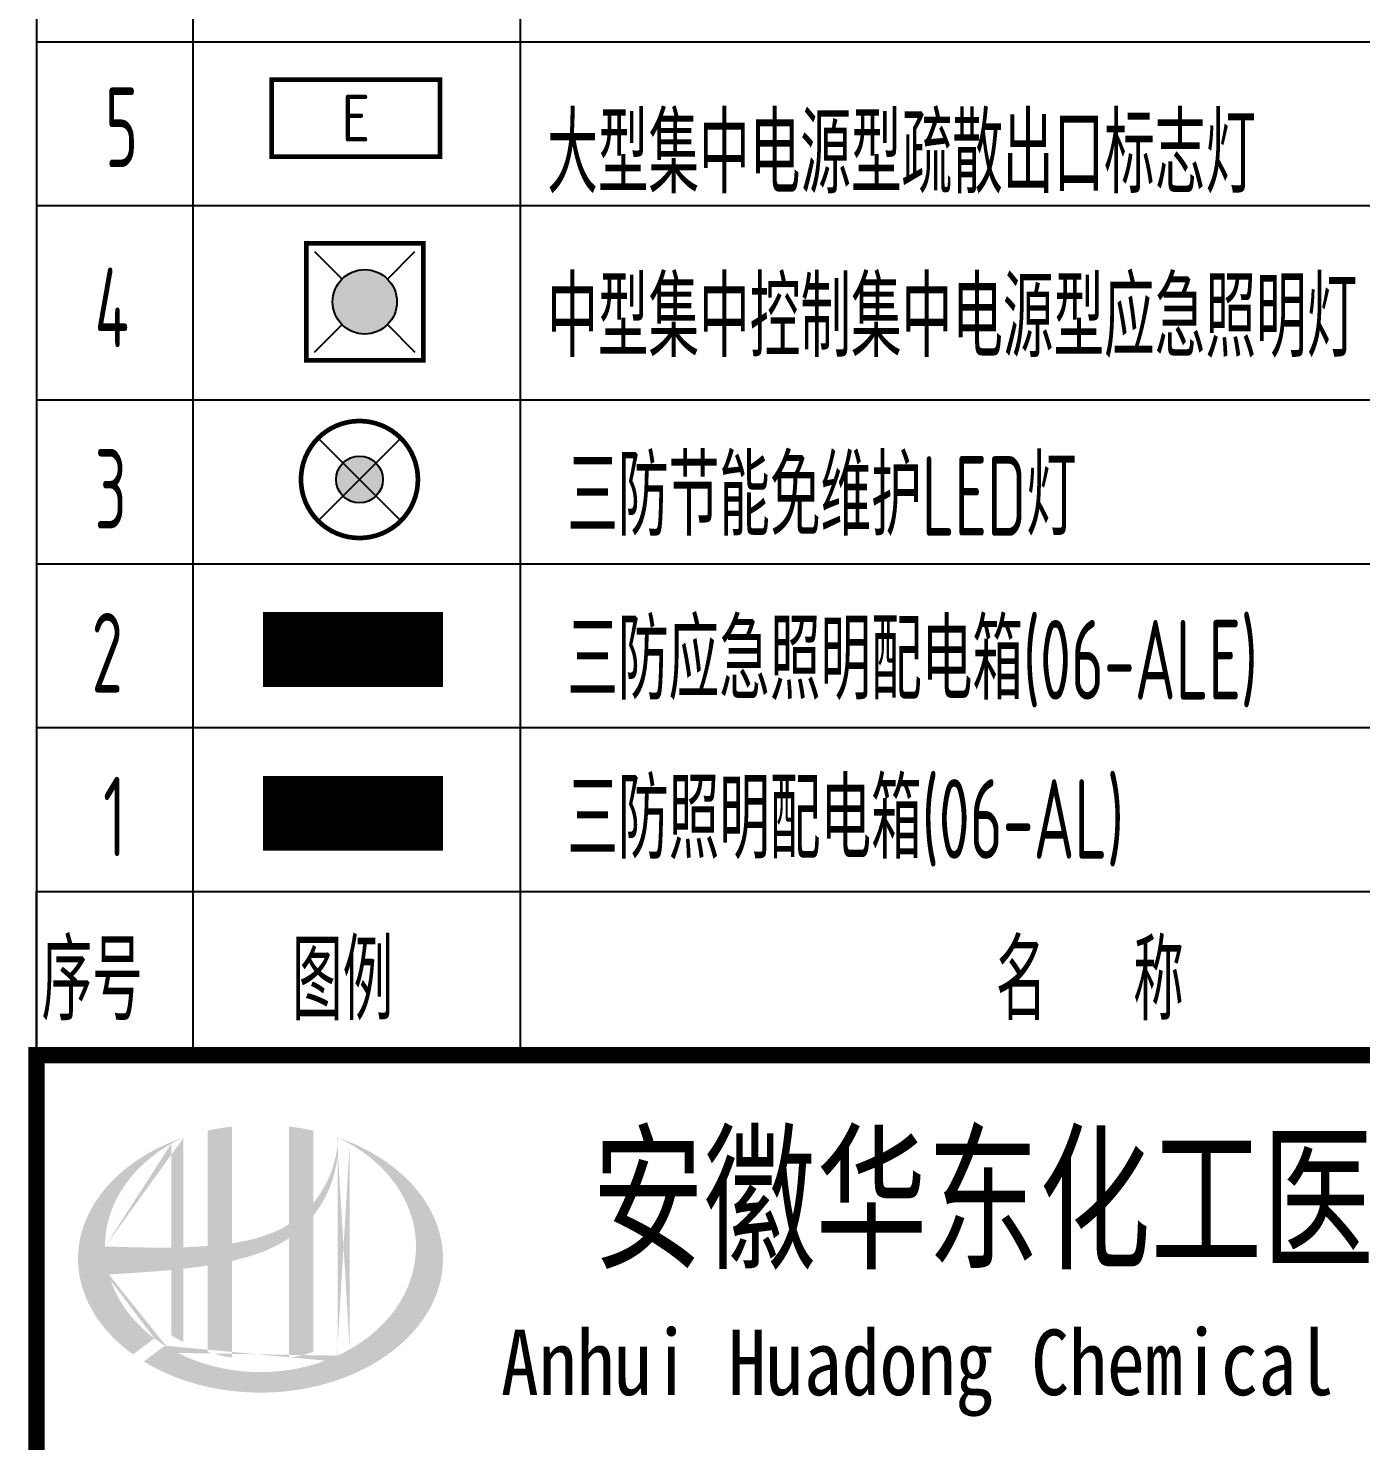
# Model space of a CAD drawing. Extents: x 4981409 to 5298492, y -444687 to -298607.
# Drawn here: x 5070790 to 5076486, y -424701 to -418666 of the extents above; entities that cross this region are included whole.
import ezdxf
from ezdxf.enums import TextEntityAlignment as Align

# ---------------------------------------------------------------- set-up
doc = ezdxf.new("R2010")
doc.units = 0
doc.header["$LTSCALE"] = 1000
doc.header["$MEASUREMENT"] = 0
doc.layers.get('0').update_dxf_attribs({"linetype": 'CONTINUOUS'})
doc.layers.add('TEL_TAB', color=7, linetype='CONTINUOUS')
doc.styles.add('_TEL_ATTDEF', font='GBENOR', dxfattribs={"width": 0.8, "height": 3, "bigfont": 'GBCBIG'})
doc.styles.add('_TEL_DIM', font='sceie.shx', dxfattribs={"width": 0.8, "height": 3.5, "bigfont": 'sceic.shx'})
doc.styles.add('ECEC_TQ_S', font='')
doc.styles.add('sceic', font='sceie.shx', dxfattribs={"width": 0.67, "bigfont": 'sceic.shx'})
doc.styles.get('ECEC_TQ_S').set_extended_font_data('SimSun')

# ---------------------------------------------------------------- blocks, each defined once
blk = doc.blocks.new('$equip$00002534')
for p, q in [((-0.72, 0.66), (-0.72, 0)), ((0.72, 0.66), (-0.72, 0.66)), ((0.72, 0), (0.72, 0.66)), ((-0.72, 0), (0.72, 0))]:
    blk.add_line(p, q)
at = {"const_width": 0.04}
blk.add_lwpolyline([(-0.72, 0.66), (-0.72, 0), (0.72, 0), (0.72, 0.66), (-0.72, 0.66), (-0.72, 0)], dxfattribs=at)
for p in [(0, 0.66), (-0.72, 0.33), (0.72, 0.33), (0, 0)]:
    blk.add_point(p)
at = {"color": 7, "style": '_TEL_DIM'}
blk.add_attdef('$TEXT$', text='', height=0.4, dxfattribs=at).set_placement((0, 0.33), align=Align.MIDDLE_CENTER)
at = {"color": 7, "style": '_TEL_DIM', "flags": 1}
blk.add_attdef('A', text='', height=0.00002, dxfattribs=at).set_placement((0, 0), align=Align.MIDDLE_CENTER)
blk = doc.blocks.new('$equip$00002604')
blk.add_hatch(color=256).paths.add_polyline_path([(0.275, 0.5, 1), (-0.274, 0.5, 1)])
for p, q in [((-0.429, 0.929), (-0.194, 0.694)), ((0.194, 0.694), (0.429, 0.929)), ((-0.429, 0.071), (-0.194, 0.306)), ((0.194, 0.306), (0.429, 0.071))]:
    blk.add_line(p, q)
at = {"const_width": 0.04}
blk.add_lwpolyline([(-0.5, 1), (-0.5, 0), (0.5, 0), (0.5, 1), (-0.5, 1), (-0.5, 0)], dxfattribs=at)
blk.add_lwpolyline([(-0.5, 1), (-0.5, 0), (0.5, 0), (0.5, 1)], close=True)
blk.add_circle((0, 0.5), 0.275)
for p in [(0, 1), (-0.5, 0.5), (0.5, 0.5), (0, 0)]:
    blk.add_point(p)
at = {"color": 7, "style": '_TEL_DIM', "flags": 1}
blk.add_attdef('A', text='', height=0.000025, dxfattribs=at).set_placement((0, 0), align=Align.MIDDLE_CENTER)
blk = doc.blocks.new('*X17')
at = {"color": 0}
for p, q in [((-250, 32.8), (-82.8, 200)), ((-250, 68.2), (-118.2, 200)), ((-250, 103.6), (-153.6, 200)), ((-250, 138.9), (-188.9, 200)), ((-250, 174.3), (-224.3, 200)), ((-247.5, 0), (-47.5, 200)), ((-212.1, 0), (-12.1, 200)), ((-176.8, 0), (23.2, 200)), ((-141.4, 0), (58.6, 200)), ((-106.1, 0), (93.9, 200)), ((-70.7, 0), (129.3, 200)), ((-35.4, 0), (164.6, 200)), ((0, 0), (200, 200)), ((35.4, 0), (235.4, 200)), ((70.7, 0), (250, 179.3)), ((106.1, 0), (250, 143.9)), ((141.4, 0), (250, 108.6)), ((176.8, 0), (250, 73.2)), ((212.1, 0), (250, 37.9)), ((247.5, 0), (250, 2.5))]:
    blk.add_line(p, q, dxfattribs=at)
blk = doc.blocks.new('$equip$00002943')
for p, q in [((-0.75, 0.6), (-0.75, 0)), ((0.75, 0.6), (-0.75, 0.6)), ((0.75, 0), (0.75, 0.6)), ((-0.75, 0), (0.75, 0))]:
    blk.add_line(p, q)
for points, const_width in [([(-0.75, 0.6), (-0.75, 0), (0.75, 0), (0.75, 0.6), (-0.75, 0.6), (-0.75, 0)], 0.04), ([(-0.75, 0.3), (0.75, 0.3)], 0.6)]:
    blk.add_lwpolyline(points, dxfattribs=dict(const_width=const_width))
for p in [(0, 0.6), (-0.75, 0.3), (0.75, 0.3), (0, 0)]:
    blk.add_point(p)
at = {"xscale": 0.00300000000061118, "yscale": 0.00300000000061118, "zscale": 0.00300000000061118}
blk.add_blockref('*X17', (0, 0), dxfattribs=at)
at = {"color": 7, "style": '_TEL_DIM', "flags": 1}
for tag in ['A', 'REMARK']:
    blk.add_attdef(tag, text='', height=0.00002, dxfattribs=at).set_placement((0, 0), align=Align.MIDDLE_CENTER)
blk = doc.blocks.new('$equip$00002828')
for p, q in [((0.354, 0.354), (-0.354, -0.354)), ((-0.354, 0.354), (0.354, -0.354))]:
    blk.add_line(p, q)
at = {"const_width": 0.04}
blk.add_lwpolyline([(0.5, 0, -1), (-0.5, 0, -1), (0.5, 0, 1)], format="xyb", dxfattribs=at)
for radius in [0.5, 0.2]:
    blk.add_circle((0, 0), radius)
for p in [(0, 0.5), (-0.5, 0), (0.5, 0), (0, -0.5)]:
    blk.add_point(p)
for points in [[(-0.1, 0.173), (0.1, 0.173), (-0.173, 0.1), (0.173, 0.1)], [(0, 0.2), (0, 0.2), (-0.1, 0.173), (0.1, 0.173)], [(-0.173, 0.1), (0.173, 0.1), (-0.2, 0), (0.2, 0)], [(-0.173, -0.1), (0.173, -0.1), (-0.2, 0), (0.2, 0)], [(-0.1, -0.173), (0.1, -0.173), (-0.173, -0.1), (0.173, -0.1)], [(0, -0.2), (0, -0.2), (-0.1, -0.173), (0.1, -0.173)]]:
    blk.add_solid(points)
at = {"color": 7, "style": '_TEL_DIM', "flags": 1}
for tag in ['A', 'REMARK']:
    blk.add_attdef(tag, text='', height=0.00002, dxfattribs=at).set_placement((0, 0), align=Align.MIDDLE_CENTER)

msp = doc.modelspace()

# ---------------------------------------------------------------- hatches: boundary and pattern name
h = msp.add_hatch(color=256)
edge = h.paths.add_edge_path()
edge.add_spline(control_points=[(5071661.8, -423932.3), (5071667.9, -423931), (5071674, -423929.5), (5071723.1, -423917.6), (5071765.7, -423904.7), (5071840.7, -423873.5), (5071873.6, -423856.6), (5071904.5, -423836)], knot_values=[61.629012, 61.629012, 61.629012, 61.629012, 63.330431, 63.330431, 75.353634, 75.353634, 85.398649, 85.398649, 85.398649, 85.398649], degree=3, periodic=0)
edge.add_line((5071904.5, -423836), (5071904.5, -424346.2))
edge.add_spline(control_points=[(5071904.5, -424346.2), (5071921.6, -424343.5), (5071938.7, -424340.1), (5071973.4, -424332.1), (5071991.1, -424327.2), (5072008.5, -424321.8)], knot_values=[4.908456, 4.908456, 4.908456, 4.908456, 4.992821, 4.992821, 5.083034, 5.083034, 5.083034, 5.083034], degree=3, periodic=0)
edge.add_line((5072008.5, -424321.8), (5072008.5, -423740.4))
edge.add_spline(control_points=[(5072008.5, -423740.4), (5072017.1, -423729.4), (5072025.3, -423718.1), (5072051.4, -423678.4), (5072067.1, -423648.4), (5072096.3, -423575.7), (5072107.5, -423531.9), (5072112.2, -423486.6), (5072112.4, -423485.3), (5072112.5, -423484)], knot_values=[97.991744, 97.991744, 97.991744, 97.991744, 101.64219, 101.64219, 110.337975, 110.337975, 121.934322, 121.934322, 122.270691, 122.270691, 122.270691, 122.270691], degree=3, periodic=0)
edge.add_line((5072112.5, -423484), (5072112.5, -423413.6))
edge.add_spline(control_points=[(5072112.5, -423413.6), (5072112.4, -423421.2), (5072112.1, -423428.9), (5072111.5, -423436.6)], knot_values=[126.194075, 126.194075, 126.194075, 126.194075, 128.396762, 128.396762, 128.396762, 128.396762], degree=3, periodic=0)
edge.add_spline(control_points=[(5072111.5, -423436.6), (5072111, -423442.8), (5072110.4, -423449), (5072109.6, -423455.2)], knot_values=[124.417049, 124.417049, 124.417049, 124.417049, 126.194075, 126.194075, 126.194075, 126.194075], degree=3, periodic=0)
edge.add_spline(control_points=[(5072109.6, -423455.2), (5072108.5, -423464.3), (5072107, -423473.5), (5072105.2, -423482.6)], knot_values=[121.80529, 121.80529, 121.80529, 121.80529, 124.417049, 124.417049, 124.417049, 124.417049], degree=3, periodic=0)
edge.add_spline(control_points=[(5072105.2, -423482.6), (5072102.8, -423494.7), (5072099.9, -423506.8), (5072096.4, -423518.9)], knot_values=[118.31574, 118.31574, 118.31574, 118.31574, 121.80529, 121.80529, 121.80529, 121.80529], degree=3, periodic=0)
edge.add_spline(control_points=[(5072096.4, -423518.9), (5072092.9, -423531), (5072088.8, -423543), (5072084.3, -423554.9)], knot_values=[114.795988, 114.795988, 114.795988, 114.795988, 118.31574, 118.31574, 118.31574, 118.31574], degree=3, periodic=0)
edge.add_spline(control_points=[(5072084.3, -423554.9), (5072079.8, -423566.6), (5072074.8, -423578.1), (5072069.4, -423589.4)], knot_values=[111.329641, 111.329641, 111.329641, 111.329641, 114.795988, 114.795988, 114.795988, 114.795988], degree=3, periodic=0)
edge.add_spline(control_points=[(5072069.4, -423589.4), (5072063.9, -423601), (5072057.9, -423612.3), (5072051.4, -423623.4)], knot_values=[107.79529, 107.79529, 107.79529, 107.79529, 111.329641, 111.329641, 111.329641, 111.329641], degree=3, periodic=0)
edge.add_spline(control_points=[(5072051.4, -423623.4), (5072045.1, -423634.2), (5072038.4, -423644.8), (5072031.3, -423655)], knot_values=[104.343579, 104.343579, 104.343579, 104.343579, 107.79529, 107.79529, 107.79529, 107.79529], degree=3, periodic=0)
edge.add_spline(control_points=[(5072031.3, -423655), (5072024.1, -423665.4), (5072016.5, -423675.5), (5072008.5, -423685.2)], knot_values=[100.8507, 100.8507, 100.8507, 100.8507, 104.343579, 104.343579, 104.343579, 104.343579], degree=3, periodic=0)
edge.add_line((5072008.5, -423685.2), (5072008.5, -423375.9))
edge.add_spline(control_points=[(5072008.5, -423375.9), (5071974.4, -423368.3), (5071939.7, -423362.5), (5071904.5, -423358.4)], knot_values=[4.423999, 4.423999, 4.423999, 4.423999, 4.558741, 4.558741, 4.558741, 4.558741], degree=3, periodic=0)
edge.add_line((5071904.5, -423358.4), (5071904.5, -423776.5))
edge.add_spline(control_points=[(5071904.5, -423776.5), (5071832.5, -423821.1), (5071748.3, -423844.3), (5071661.8, -423857.3)], knot_values=[63.246215, 63.246215, 63.246215, 63.246215, 87.689124, 87.689124, 87.689124, 87.689124], degree=3, periodic=0)
edge.add_line((5071661.8, -423857.3), (5071661.8, -423358.4))
edge.add_spline(control_points=[(5071661.8, -423358.4), (5071626.6, -423362.5), (5071591.9, -423368.3), (5071557.8, -423375.9)], knot_values=[4.866038, 4.866038, 4.866038, 4.866038, 5.000777, 5.000777, 5.000777, 5.000777], degree=3, periodic=0)
edge.add_line((5071557.8, -423375.9), (5071557.8, -423868.7))
edge.add_spline(control_points=[(5071557.8, -423868.7), (5071556.1, -423868.9), (5071521.2, -423871.5), (5071486.6, -423873.2), (5071453.8, -423874.3)], knot_values=[43.657356, 43.657356, 43.657356, 43.657356, 44.134253, 53.497092, 53.497092, 53.497092, 53.497092], degree=3, periodic=0)
edge.add_line((5071453.8, -423874.3), (5071453.8, -423405.2))
edge.add_spline(control_points=[(5071453.8, -423405.2), (5071436.8, -423411), (5071420, -423417.3), (5071403.6, -423424)], knot_values=[5.14157, 5.14157, 5.14157, 5.14157, 5.212921, 5.212921, 5.212921, 5.212921], degree=3, periodic=0)
edge.add_spline(control_points=[(5071403.6, -423424), (5071396.7, -423426.9), (5071389.9, -423429.8), (5071357.6, -423444), (5071333.1, -423456.2), (5071309.6, -423469.4)], knot_values=[5.212921, 5.212921, 5.212921, 5.212921, 5.24296, 5.24296, 5.355623, 5.355623, 5.355623, 5.355623], degree=3, periodic=0)
edge.add_spline(control_points=[(5071309.6, -423469.4), (5071294.7, -423477.8), (5071280.3, -423486.5), (5071266.3, -423495.6)], knot_values=[5.355623, 5.355623, 5.355623, 5.355623, 5.426974, 5.426974, 5.426974, 5.426974], degree=3, periodic=0)
edge.add_spline(control_points=[(5071266.3, -423495.6), (5071258.9, -423500.4), (5071251.6, -423505.4), (5071238.1, -423514.8), (5071231.9, -423519.4), (5071225.7, -423524)], knot_values=[5.426974, 5.426974, 5.426974, 5.426974, 5.464765, 5.464765, 5.498325, 5.498325, 5.498325, 5.498325], degree=3, periodic=0)
edge.add_spline(control_points=[(5071225.7, -423524), (5071199.7, -423543.5), (5071175.6, -423564.4), (5071153.7, -423586.4)], knot_values=[5.498325, 5.498325, 5.498325, 5.498325, 5.641027, 5.641027, 5.641027, 5.641027], degree=3, periodic=0)
edge.add_spline(control_points=[(5071153.7, -423586.4), (5071146.7, -423593.4), (5071140, -423600.5), (5071119.5, -423623.1), (5071106.6, -423638.9), (5071094.8, -423655.1)], knot_values=[5.641027, 5.641027, 5.641027, 5.641027, 5.686569, 5.686569, 5.783729, 5.783729, 5.783729, 5.783729], degree=3, periodic=0)
edge.add_spline(control_points=[(5071094.8, -423655.1), (5071079.7, -423675.9), (5071066.4, -423697.3), (5071053.3, -423722.2), (5071051.7, -423725.4), (5071050.1, -423728.6)], knot_values=[5.783729, 5.783729, 5.783729, 5.783729, 5.908374, 5.908374, 5.92643, 5.92643, 5.92643, 5.92643], degree=3, periodic=0)
edge.add_spline(control_points=[(5071050.1, -423728.6), (5071037.6, -423753.7), (5071027.6, -423779.3), (5071020.1, -423805.3)], knot_values=[5.92643, 5.92643, 5.92643, 5.92643, 6.069132, 6.069132, 6.069132, 6.069132], degree=3, periodic=0)
edge.add_spline(control_points=[(5071020.1, -423805.3), (5071016.9, -423816.4), (5071014.1, -423827.5), (5071008.7, -423853.7), (5071006.5, -423868.7), (5071005, -423883.8)], knot_values=[6.069132, 6.069132, 6.069132, 6.069132, 6.130179, 6.130179, 6.211834, 6.211834, 6.211834, 6.211834], degree=3, periodic=0)
edge.add_spline(control_points=[(5071005, -423883.8), (5071003.8, -423897), (5071003.1, -423910.2), (5071003.1, -423923.4)], knot_values=[6.211834, 6.211834, 6.211834, 6.211834, 6.283185, 6.283185, 6.283185, 6.283185], degree=3, periodic=0)
edge.add_spline(control_points=[(5071003.1, -423923.4), (5071003.1, -423932.7), (5071003.5, -423942), (5071004.1, -423951.4)], knot_values=[6.283185, 6.283185, 6.283185, 6.283185, 6.333655, 6.333655, 6.333655, 6.333655], degree=3, periodic=0)
edge.add_spline(control_points=[(5071004.1, -423951.4), (5071005.3, -423970), (5071007.9, -423988.6), (5071011.6, -424007.1)], knot_values=[6.333655, 6.333655, 6.333655, 6.333655, 6.434594, 6.434594, 6.434594, 6.434594], degree=3, periodic=0)
edge.add_spline(control_points=[(5071011.6, -424007.1), (5071011.9, -424008.3), (5071012.1, -424009.6), (5071016.1, -424028.1), (5071020.8, -424045.2), (5071026.7, -424062.3)], knot_values=[6.434594, 6.434594, 6.434594, 6.434594, 6.441278, 6.441278, 6.535532, 6.535532, 6.535532, 6.535532], degree=3, periodic=0)
edge.add_spline(control_points=[(5071026.7, -424062.3), (5071032.9, -424080.5), (5071040.5, -424098.5), (5071049.2, -424116.3)], knot_values=[6.535532, 6.535532, 6.535532, 6.535532, 6.636471, 6.636471, 6.636471, 6.636471], degree=3, periodic=0)
edge.add_spline(control_points=[(5071049.2, -424116.3), (5071051.4, -424120.8), (5071053.7, -424125.3), (5071063, -424142.9), (5071070.7, -424155.9), (5071079.1, -424168.8)], knot_values=[6.636471, 6.636471, 6.636471, 6.636471, 6.661894, 6.661894, 6.73741, 6.73741, 6.73741, 6.73741], degree=3, periodic=0)
edge.add_spline(control_points=[(5071079.1, -424168.8), (5071090.3, -424186), (5071102.6, -424202.8), (5071116.2, -424219.1)], knot_values=[6.73741, 6.73741, 6.73741, 6.73741, 6.838349, 6.838349, 6.838349, 6.838349], degree=3, periodic=0)
edge.add_spline(control_points=[(5071116.2, -424219.1), (5071122.1, -424226.3), (5071128.2, -424233.4), (5071142.8, -424249.3), (5071151.3, -424258.1), (5071160.2, -424266.8)], knot_values=[6.838349, 6.838349, 6.838349, 6.838349, 6.88251, 6.88251, 6.939288, 6.939288, 6.939288, 6.939288], degree=3, periodic=0)
edge.add_spline(control_points=[(5071160.2, -424266.8), (5071176, -424282.2), (5071192.8, -424297), (5071210.7, -424311.2)], knot_values=[6.939288, 6.939288, 6.939288, 6.939288, 7.040227, 7.040227, 7.040227, 7.040227], degree=3, periodic=0)
edge.add_spline(control_points=[(5071210.7, -424311.2), (5071219.7, -424318.3), (5071228.9, -424325.2), (5071238.3, -424332)], knot_values=[7.040227, 7.040227, 7.040227, 7.040227, 7.090696, 7.090696, 7.090696, 7.090696], degree=3, periodic=0)
edge.add_line((5071238.3, -424332), (5071329.5, -424263.6))
edge.add_ellipse((5071783.1, -423871.4), major_axis=(665, 0), ratio=0.806676, start_angle=192.81901, end_angle=226.98533, ccw=False)
edge.add_spline(control_points=[(5071134.7, -423990.4), (5071158.7, -423988.9), (5071182.8, -423987.5), (5071271.5, -423981.9), (5071336.3, -423977.6), (5071401.8, -423971.3)], knot_values=[11.398263, 11.398263, 11.398263, 11.398263, 18.40729, 18.40729, 37.18094, 37.18094, 37.18094, 37.18094], degree=3, periodic=0)
edge.add_line((5071401.8, -423971.3), (5071401.8, -424250.4))
edge.add_spline(control_points=[(5071401.8, -424250.4), (5071405.4, -424252.6), (5071409, -424254.8), (5071425.9, -424265), (5071439.7, -424272.6), (5071453.8, -424279.7)], knot_values=[4.049945, 4.049945, 4.049945, 4.049945, 4.072021, 4.072021, 4.153257, 4.153257, 4.153257, 4.153257], degree=3, periodic=0)
edge.add_line((5071453.8, -424279.7), (5071453.8, -423965.8))
edge.add_spline(control_points=[(5071453.8, -423965.8), (5071486, -423962.2), (5071518.4, -423957.9), (5071553.3, -423952.6), (5071555.5, -423952.2), (5071557.8, -423951.9)], knot_values=[42.135009, 42.135009, 42.135009, 42.135009, 51.307228, 51.307228, 51.948574, 51.948574, 51.948574, 51.948574], degree=3, periodic=0)
edge.add_line((5071557.8, -423951.9), (5071557.8, -424321.8))
edge.add_spline(control_points=[(5071557.8, -424321.8), (5071591.4, -424332.3), (5071626.3, -424340.5), (5071661.8, -424346.2)], knot_values=[4.34174, 4.34174, 4.34174, 4.34174, 4.516316, 4.516316, 4.516316, 4.516316], degree=3, periodic=0)
edge.add_line((5071661.8, -424346.2), (5071661.8, -423932.3))
edge = h.paths.add_edge_path(flags=16)
edge.add_ellipse((5071783.1, -423871.4), major_axis=(665, 0), ratio=0.806676, start_angle=124.98746, end_angle=179.99898, ccw=False)
edge.add_line((5071401.8, -423431.9), (5071401.8, -423875.5))
edge.add_spline(control_points=[(5071401.8, -423875.5), (5071306.5, -423876.8), (5071212.5, -423873.7), (5071118.1, -423871.4)], knot_values=[11.27373, 11.27373, 11.27373, 11.27373, 38.687513, 38.687513, 38.687513, 38.687513], degree=3, periodic=0)
edge = h.paths.add_edge_path()
edge.add_spline(control_points=[(5071284.3, -424362.5), (5071315.4, -424381.5), (5071348.5, -424398.8), (5071433.1, -424436), (5071486.4, -424453.9), (5071597.1, -424480.4), (5071654.6, -424489.1), (5071770.7, -424496.9), (5071829.4, -424496), (5071945, -424484.5), (5072001.8, -424474), (5072110.9, -424443.9), (5072163, -424424.4), (5072259.9, -424377.5), (5072304.7, -424350.2), (5072384.6, -424289.2), (5072419.8, -424255.6), (5072479.1, -424184.2), (5072503.3, -424146.3), (5072539.7, -424068.2), (5072551.9, -424027.9), (5072564.5, -423946.7), (5072564.8, -423905.8), (5072553.3, -423824.3), (5072541.5, -423783.8), (5072505.9, -423705), (5072482.1, -423666.8), (5072423.3, -423594.7), (5072388.2, -423560.7), (5072308.4, -423499.1), (5072263.7, -423471.4), (5072182.5, -423431.6), (5072148.1, -423417.4), (5072112.5, -423405.2)], knot_values=[0.886421, 0.886421, 0.886421, 0.886421, 1.040557, 1.040557, 1.261172, 1.261172, 1.481788, 1.481788, 1.702404, 1.702404, 1.92302, 1.92302, 2.143636, 2.143636, 2.364252, 2.364252, 2.584868, 2.584868, 2.805484, 2.805484, 3.026099, 3.026099, 3.246715, 3.246715, 3.46852, 3.46852, 3.690325, 3.690325, 3.91213, 3.91213, 4.133935, 4.133935, 4.283209, 4.283209, 4.283209, 4.283209], degree=3, periodic=0)
edge.add_line((5072112.5, -423405.2), (5072112.5, -423405.2))
edge.add_spline(control_points=[(5072112.5, -423405.3), (5072112.5, -423408.1), (5072112.5, -423410.8), (5072112.5, -423413.6)], knot_values=[128.396762, 128.396762, 128.396762, 128.396762, 129.192193, 129.192193, 129.192193, 129.192193], degree=3, periodic=0)
edge.add_line((5072112.5, -423413.6), (5072112.5, -424337.4))
edge.add_ellipse((5071783.1, -423871.4), major_axis=(665, 0), ratio=0.806676, start_angle=232.10542, end_angle=299.68334, ccw=False)
edge.add_line((5071374.7, -424294.7), (5071284.3, -424362.5))
edge = h.paths.add_edge_path(flags=16)
edge.add_ellipse((5071783.1, -423871.4), major_axis=(665, 0), ratio=0.806676, start_angle=304.98746, end_angle=415.01211, ccw=False)
edge.add_line((5072164.5, -424310.9), (5072164.5, -423431.9))
h = msp.add_hatch(color=256)
edge = h.paths.add_edge_path()
edge.add_spline(control_points=[(5071661.8, -423932.3), (5071667.9, -423931), (5071674, -423929.5), (5071723.1, -423917.6), (5071765.7, -423904.7), (5071840.7, -423873.5), (5071873.6, -423856.6), (5071904.5, -423836)], knot_values=[61.629012, 61.629012, 61.629012, 61.629012, 63.330431, 63.330431, 75.353634, 75.353634, 85.398649, 85.398649, 85.398649, 85.398649], degree=3, periodic=0)
edge.add_line((5071904.5, -423836), (5071904.5, -424346.2))
edge.add_spline(control_points=[(5071904.5, -424346.2), (5071921.6, -424343.5), (5071938.7, -424340.1), (5071973.4, -424332.1), (5071991.1, -424327.2), (5072008.5, -424321.8)], knot_values=[4.908456, 4.908456, 4.908456, 4.908456, 4.992821, 4.992821, 5.083034, 5.083034, 5.083034, 5.083034], degree=3, periodic=0)
edge.add_line((5072008.5, -424321.8), (5072008.5, -423740.4))
edge.add_spline(control_points=[(5072008.5, -423740.4), (5072017.1, -423729.4), (5072025.3, -423718.1), (5072051.4, -423678.4), (5072067.1, -423648.4), (5072096.3, -423575.7), (5072107.5, -423531.9), (5072112.2, -423486.6), (5072112.4, -423485.3), (5072112.5, -423484)], knot_values=[97.991744, 97.991744, 97.991744, 97.991744, 101.64219, 101.64219, 110.337975, 110.337975, 121.934322, 121.934322, 122.270691, 122.270691, 122.270691, 122.270691], degree=3, periodic=0)
edge.add_line((5072112.5, -423484), (5072112.5, -423413.6))
edge.add_spline(control_points=[(5072112.5, -423413.6), (5072112.4, -423421.2), (5072112.1, -423428.9), (5072111.5, -423436.6)], knot_values=[126.194075, 126.194075, 126.194075, 126.194075, 128.396762, 128.396762, 128.396762, 128.396762], degree=3, periodic=0)
edge.add_spline(control_points=[(5072111.5, -423436.6), (5072111, -423442.8), (5072110.4, -423449), (5072109.6, -423455.2)], knot_values=[124.417049, 124.417049, 124.417049, 124.417049, 126.194075, 126.194075, 126.194075, 126.194075], degree=3, periodic=0)
edge.add_spline(control_points=[(5072109.6, -423455.2), (5072108.5, -423464.3), (5072107, -423473.5), (5072105.2, -423482.6)], knot_values=[121.80529, 121.80529, 121.80529, 121.80529, 124.417049, 124.417049, 124.417049, 124.417049], degree=3, periodic=0)
edge.add_spline(control_points=[(5072105.2, -423482.6), (5072102.8, -423494.7), (5072099.9, -423506.8), (5072096.4, -423518.9)], knot_values=[118.31574, 118.31574, 118.31574, 118.31574, 121.80529, 121.80529, 121.80529, 121.80529], degree=3, periodic=0)
edge.add_spline(control_points=[(5072096.4, -423518.9), (5072092.9, -423531), (5072088.8, -423543), (5072084.3, -423554.9)], knot_values=[114.795988, 114.795988, 114.795988, 114.795988, 118.31574, 118.31574, 118.31574, 118.31574], degree=3, periodic=0)
edge.add_spline(control_points=[(5072084.3, -423554.9), (5072079.8, -423566.6), (5072074.8, -423578.1), (5072069.4, -423589.4)], knot_values=[111.329641, 111.329641, 111.329641, 111.329641, 114.795988, 114.795988, 114.795988, 114.795988], degree=3, periodic=0)
edge.add_spline(control_points=[(5072069.4, -423589.4), (5072063.9, -423601), (5072057.9, -423612.3), (5072051.4, -423623.4)], knot_values=[107.79529, 107.79529, 107.79529, 107.79529, 111.329641, 111.329641, 111.329641, 111.329641], degree=3, periodic=0)
edge.add_spline(control_points=[(5072051.4, -423623.4), (5072045.1, -423634.2), (5072038.4, -423644.8), (5072031.3, -423655)], knot_values=[104.343579, 104.343579, 104.343579, 104.343579, 107.79529, 107.79529, 107.79529, 107.79529], degree=3, periodic=0)
edge.add_spline(control_points=[(5072031.3, -423655), (5072024.1, -423665.4), (5072016.5, -423675.5), (5072008.5, -423685.2)], knot_values=[100.8507, 100.8507, 100.8507, 100.8507, 104.343579, 104.343579, 104.343579, 104.343579], degree=3, periodic=0)
edge.add_line((5072008.5, -423685.2), (5072008.5, -423375.9))
edge.add_spline(control_points=[(5072008.5, -423375.9), (5071974.4, -423368.3), (5071939.7, -423362.5), (5071904.5, -423358.4)], knot_values=[4.423999, 4.423999, 4.423999, 4.423999, 4.558741, 4.558741, 4.558741, 4.558741], degree=3, periodic=0)
edge.add_line((5071904.5, -423358.4), (5071904.5, -423776.5))
edge.add_spline(control_points=[(5071904.5, -423776.5), (5071832.5, -423821.1), (5071748.3, -423844.3), (5071661.8, -423857.3)], knot_values=[63.246215, 63.246215, 63.246215, 63.246215, 87.689124, 87.689124, 87.689124, 87.689124], degree=3, periodic=0)
edge.add_line((5071661.8, -423857.3), (5071661.8, -423358.4))
edge.add_spline(control_points=[(5071661.8, -423358.4), (5071626.6, -423362.5), (5071591.9, -423368.3), (5071557.8, -423375.9)], knot_values=[4.866038, 4.866038, 4.866038, 4.866038, 5.000777, 5.000777, 5.000777, 5.000777], degree=3, periodic=0)
edge.add_line((5071557.8, -423375.9), (5071557.8, -423868.7))
edge.add_spline(control_points=[(5071557.8, -423868.7), (5071556.1, -423868.9), (5071521.2, -423871.5), (5071486.6, -423873.2), (5071453.8, -423874.3)], knot_values=[43.657356, 43.657356, 43.657356, 43.657356, 44.134253, 53.497092, 53.497092, 53.497092, 53.497092], degree=3, periodic=0)
edge.add_line((5071453.8, -423874.3), (5071453.8, -423405.2))
edge.add_spline(control_points=[(5071453.8, -423405.2), (5071436.8, -423411), (5071420, -423417.3), (5071403.6, -423424)], knot_values=[5.14157, 5.14157, 5.14157, 5.14157, 5.212921, 5.212921, 5.212921, 5.212921], degree=3, periodic=0)
edge.add_spline(control_points=[(5071403.6, -423424), (5071396.7, -423426.9), (5071389.9, -423429.8), (5071357.6, -423444), (5071333.1, -423456.2), (5071309.6, -423469.4)], knot_values=[5.212921, 5.212921, 5.212921, 5.212921, 5.24296, 5.24296, 5.355623, 5.355623, 5.355623, 5.355623], degree=3, periodic=0)
edge.add_spline(control_points=[(5071309.6, -423469.4), (5071294.7, -423477.8), (5071280.3, -423486.5), (5071266.3, -423495.6)], knot_values=[5.355623, 5.355623, 5.355623, 5.355623, 5.426974, 5.426974, 5.426974, 5.426974], degree=3, periodic=0)
edge.add_spline(control_points=[(5071266.3, -423495.6), (5071258.9, -423500.4), (5071251.6, -423505.4), (5071238.1, -423514.8), (5071231.9, -423519.4), (5071225.7, -423524)], knot_values=[5.426974, 5.426974, 5.426974, 5.426974, 5.464765, 5.464765, 5.498325, 5.498325, 5.498325, 5.498325], degree=3, periodic=0)
edge.add_spline(control_points=[(5071225.7, -423524), (5071199.7, -423543.5), (5071175.6, -423564.4), (5071153.7, -423586.4)], knot_values=[5.498325, 5.498325, 5.498325, 5.498325, 5.641027, 5.641027, 5.641027, 5.641027], degree=3, periodic=0)
edge.add_spline(control_points=[(5071153.7, -423586.4), (5071146.7, -423593.4), (5071140, -423600.5), (5071119.5, -423623.1), (5071106.6, -423638.9), (5071094.8, -423655.1)], knot_values=[5.641027, 5.641027, 5.641027, 5.641027, 5.686569, 5.686569, 5.783729, 5.783729, 5.783729, 5.783729], degree=3, periodic=0)
edge.add_spline(control_points=[(5071094.8, -423655.1), (5071079.7, -423675.9), (5071066.4, -423697.3), (5071053.3, -423722.2), (5071051.7, -423725.4), (5071050.1, -423728.6)], knot_values=[5.783729, 5.783729, 5.783729, 5.783729, 5.908374, 5.908374, 5.92643, 5.92643, 5.92643, 5.92643], degree=3, periodic=0)
edge.add_spline(control_points=[(5071050.1, -423728.6), (5071037.6, -423753.7), (5071027.6, -423779.3), (5071020.1, -423805.3)], knot_values=[5.92643, 5.92643, 5.92643, 5.92643, 6.069132, 6.069132, 6.069132, 6.069132], degree=3, periodic=0)
edge.add_spline(control_points=[(5071020.1, -423805.3), (5071016.9, -423816.4), (5071014.1, -423827.5), (5071008.7, -423853.7), (5071006.5, -423868.7), (5071005, -423883.8)], knot_values=[6.069132, 6.069132, 6.069132, 6.069132, 6.130179, 6.130179, 6.211834, 6.211834, 6.211834, 6.211834], degree=3, periodic=0)
edge.add_spline(control_points=[(5071005, -423883.8), (5071003.8, -423897), (5071003.1, -423910.2), (5071003.1, -423923.4)], knot_values=[6.211834, 6.211834, 6.211834, 6.211834, 6.283185, 6.283185, 6.283185, 6.283185], degree=3, periodic=0)
edge.add_spline(control_points=[(5071003.1, -423923.4), (5071003.1, -423932.7), (5071003.5, -423942), (5071004.1, -423951.4)], knot_values=[6.283185, 6.283185, 6.283185, 6.283185, 6.333655, 6.333655, 6.333655, 6.333655], degree=3, periodic=0)
edge.add_spline(control_points=[(5071004.1, -423951.4), (5071005.3, -423970), (5071007.9, -423988.6), (5071011.6, -424007.1)], knot_values=[6.333655, 6.333655, 6.333655, 6.333655, 6.434594, 6.434594, 6.434594, 6.434594], degree=3, periodic=0)
edge.add_spline(control_points=[(5071011.6, -424007.1), (5071011.9, -424008.3), (5071012.1, -424009.6), (5071016.1, -424028.1), (5071020.8, -424045.2), (5071026.7, -424062.3)], knot_values=[6.434594, 6.434594, 6.434594, 6.434594, 6.441278, 6.441278, 6.535532, 6.535532, 6.535532, 6.535532], degree=3, periodic=0)
edge.add_spline(control_points=[(5071026.7, -424062.3), (5071032.9, -424080.5), (5071040.5, -424098.5), (5071049.2, -424116.3)], knot_values=[6.535532, 6.535532, 6.535532, 6.535532, 6.636471, 6.636471, 6.636471, 6.636471], degree=3, periodic=0)
edge.add_spline(control_points=[(5071049.2, -424116.3), (5071051.4, -424120.8), (5071053.7, -424125.3), (5071063, -424142.9), (5071070.7, -424155.9), (5071079.1, -424168.8)], knot_values=[6.636471, 6.636471, 6.636471, 6.636471, 6.661894, 6.661894, 6.73741, 6.73741, 6.73741, 6.73741], degree=3, periodic=0)
edge.add_spline(control_points=[(5071079.1, -424168.8), (5071090.3, -424186), (5071102.6, -424202.8), (5071116.2, -424219.1)], knot_values=[6.73741, 6.73741, 6.73741, 6.73741, 6.838349, 6.838349, 6.838349, 6.838349], degree=3, periodic=0)
edge.add_spline(control_points=[(5071116.2, -424219.1), (5071122.1, -424226.3), (5071128.2, -424233.4), (5071142.8, -424249.3), (5071151.3, -424258.1), (5071160.2, -424266.8)], knot_values=[6.838349, 6.838349, 6.838349, 6.838349, 6.88251, 6.88251, 6.939288, 6.939288, 6.939288, 6.939288], degree=3, periodic=0)
edge.add_spline(control_points=[(5071160.2, -424266.8), (5071176, -424282.2), (5071192.8, -424297), (5071210.7, -424311.2)], knot_values=[6.939288, 6.939288, 6.939288, 6.939288, 7.040227, 7.040227, 7.040227, 7.040227], degree=3, periodic=0)
edge.add_spline(control_points=[(5071210.7, -424311.2), (5071219.7, -424318.3), (5071228.9, -424325.2), (5071238.3, -424332)], knot_values=[7.040227, 7.040227, 7.040227, 7.040227, 7.090696, 7.090696, 7.090696, 7.090696], degree=3, periodic=0)
edge.add_line((5071238.3, -424332), (5071329.5, -424263.6))
edge.add_ellipse((5071783.1, -423871.4), major_axis=(665, 0), ratio=0.806676, start_angle=192.81901, end_angle=226.98533, ccw=False)
edge.add_spline(control_points=[(5071134.7, -423990.4), (5071158.7, -423988.9), (5071182.8, -423987.5), (5071271.5, -423981.9), (5071336.3, -423977.6), (5071401.8, -423971.3)], knot_values=[11.398263, 11.398263, 11.398263, 11.398263, 18.40729, 18.40729, 37.18094, 37.18094, 37.18094, 37.18094], degree=3, periodic=0)
edge.add_line((5071401.8, -423971.3), (5071401.8, -424250.4))
edge.add_spline(control_points=[(5071401.8, -424250.4), (5071405.4, -424252.6), (5071409, -424254.8), (5071425.9, -424265), (5071439.7, -424272.6), (5071453.8, -424279.7)], knot_values=[4.049945, 4.049945, 4.049945, 4.049945, 4.072021, 4.072021, 4.153257, 4.153257, 4.153257, 4.153257], degree=3, periodic=0)
edge.add_line((5071453.8, -424279.7), (5071453.8, -423965.8))
edge.add_spline(control_points=[(5071453.8, -423965.8), (5071486, -423962.2), (5071518.4, -423957.9), (5071553.3, -423952.6), (5071555.5, -423952.2), (5071557.8, -423951.9)], knot_values=[42.135009, 42.135009, 42.135009, 42.135009, 51.307228, 51.307228, 51.948574, 51.948574, 51.948574, 51.948574], degree=3, periodic=0)
edge.add_line((5071557.8, -423951.9), (5071557.8, -424321.8))
edge.add_spline(control_points=[(5071557.8, -424321.8), (5071591.4, -424332.3), (5071626.3, -424340.5), (5071661.8, -424346.2)], knot_values=[4.34174, 4.34174, 4.34174, 4.34174, 4.516316, 4.516316, 4.516316, 4.516316], degree=3, periodic=0)
edge.add_line((5071661.8, -424346.2), (5071661.8, -423932.3))
edge = h.paths.add_edge_path(flags=16)
edge.add_ellipse((5071783.1, -423871.4), major_axis=(665, 0), ratio=0.806676, start_angle=124.98746, end_angle=179.99898, ccw=False)
edge.add_line((5071401.8, -423431.9), (5071401.8, -423875.5))
edge.add_spline(control_points=[(5071401.8, -423875.5), (5071306.5, -423876.8), (5071212.5, -423873.7), (5071118.1, -423871.4)], knot_values=[11.27373, 11.27373, 11.27373, 11.27373, 38.687513, 38.687513, 38.687513, 38.687513], degree=3, periodic=0)
edge = h.paths.add_edge_path()
edge.add_spline(control_points=[(5071284.3, -424362.5), (5071315.4, -424381.5), (5071348.5, -424398.8), (5071433.1, -424436), (5071486.4, -424453.9), (5071597.1, -424480.4), (5071654.6, -424489.1), (5071770.7, -424496.9), (5071829.4, -424496), (5071945, -424484.5), (5072001.8, -424474), (5072110.9, -424443.9), (5072163, -424424.4), (5072259.9, -424377.5), (5072304.7, -424350.2), (5072384.6, -424289.2), (5072419.8, -424255.6), (5072479.1, -424184.2), (5072503.3, -424146.3), (5072539.7, -424068.2), (5072551.9, -424027.9), (5072564.5, -423946.7), (5072564.8, -423905.8), (5072553.3, -423824.3), (5072541.5, -423783.8), (5072505.9, -423705), (5072482.1, -423666.8), (5072423.3, -423594.7), (5072388.2, -423560.7), (5072308.4, -423499.1), (5072263.7, -423471.4), (5072182.5, -423431.6), (5072148.1, -423417.4), (5072112.5, -423405.2)], knot_values=[0.886421, 0.886421, 0.886421, 0.886421, 1.040557, 1.040557, 1.261172, 1.261172, 1.481788, 1.481788, 1.702404, 1.702404, 1.92302, 1.92302, 2.143636, 2.143636, 2.364252, 2.364252, 2.584868, 2.584868, 2.805484, 2.805484, 3.026099, 3.026099, 3.246715, 3.246715, 3.46852, 3.46852, 3.690325, 3.690325, 3.91213, 3.91213, 4.133935, 4.133935, 4.283209, 4.283209, 4.283209, 4.283209], degree=3, periodic=0)
edge.add_line((5072112.5, -423405.2), (5072112.5, -423405.2))
edge.add_spline(control_points=[(5072112.5, -423405.3), (5072112.5, -423408.1), (5072112.5, -423410.8), (5072112.5, -423413.6)], knot_values=[128.396762, 128.396762, 128.396762, 128.396762, 129.192193, 129.192193, 129.192193, 129.192193], degree=3, periodic=0)
edge.add_line((5072112.5, -423413.6), (5072112.5, -424337.4))
edge.add_ellipse((5071783.1, -423871.4), major_axis=(665, 0), ratio=0.806676, start_angle=232.10542, end_angle=299.68334, ccw=False)
edge.add_line((5071374.7, -424294.7), (5071284.3, -424362.5))
edge = h.paths.add_edge_path(flags=16)
edge.add_ellipse((5071783.1, -423871.4), major_axis=(665, 0), ratio=0.806676, start_angle=304.98746, end_angle=415.01211, ccw=False)
edge.add_line((5072164.5, -424310.9), (5072164.5, -423431.9))

# ---------------------------------------------------------------- linework, layer by layer
at = {"const_width": 70}
msp.add_lwpolyline([(5070825.3, -423054), (5070825.3, -429054)], dxfattribs=at)
msp.add_lwpolyline([(5088825.3, -423054, 70, 70, 0), (5070825.3, -423054, 70, 70, 0), (5070825.3, -429054, 0, 0, 0)], format="xyseb")
at = {"layer": 'TEL_TAB', "color": 0, "linetype": 'ByBlock'}
for p, q in [((5070825.3, -411023.3), (5070825.3, -421654)), ((5070825.3, -419423.2), (5088825.3, -419423.2)), ((5070825.3, -420254), (5070825.3, -421654)), ((5070825.3, -420254), (5088825.3, -420254)), ((5070825.3, -420254), (5070825.3, -421654)), ((5070825.3, -420954), (5088825.3, -420954)), ((5070825.3, -421654), (5070825.3, -422354)), ((5070825.3, -421654), (5088825.3, -421654)), ((5070825.3, -421654), (5088825.3, -421654)), ((5070825.3, -421654), (5088825.3, -421654)), ((5070825.3, -421654), (5088825.3, -421654)), ((5071493.8, -421654), (5071493.8, -422354)), ((5070825.3, -422354), (5088825.3, -422354)), ((5070825.3, -422354), (5088825.3, -422354)), ((5071493.8, -422354), (5071493.8, -423054))]:
    msp.add_line(p, q, dxfattribs=at)
for points in [[(5071493.8, -411023.3), (5071493.8, -421654)], [(5072893.8, -411023.3), (5072893.8, -421654)], [(5070825.3, -418723.2), (5088808.9, -418723.2)], [(5070825.3, -418723.2), (5088808.9, -418723.2)], [(5070825.3, -419423.2), (5088808.9, -419423.2)], [(5071493.8, -420254), (5071493.8, -421654)], [(5071493.8, -420254), (5071493.8, -421654)], [(5072893.8, -420254), (5072893.8, -421654)], [(5072893.8, -420254), (5072893.8, -421654)], [(5071493.8, -421654), (5071493.8, -422354)], [(5072893.8, -421654), (5072893.8, -422354)], [(5072893.8, -421654), (5072893.8, -422354)], [(5072893.8, -422354), (5072893.8, -423054)]]:
    msp.add_lwpolyline(points, dxfattribs=at)
at = {"layer": 'TEL_TAB', "color": 0, "linetype": 'ByBlock', "const_width": 10}
msp.add_lwpolyline([(5070825.3, -422354), (5070825.3, -423054)], dxfattribs=at)

# ---------------------------------------------------------------- block references
at = {"layer": 'TEL_TAB', "color": 0, "linetype": 'ByBlock'}
ref = msp.add_blockref('$equip$00002534', (5072190.6, -419214.8), dxfattribs=dict(at, xscale=500, yscale=500, zscale=500))
ref.add_attrib('$TEXT$', 'E', dxfattribs={"layer": '0', "color": 7, "height": 200, "style": '_TEL_ATTDEF'}).set_placement((5072190.6, -419049.8), align=Align.MIDDLE_CENTER)
at = {"layer": 'TEL_TAB', "color": 0, "linetype": 'ByBlock', "xscale": 500, "yscale": 500, "zscale": 500}
for name, p in [('$equip$00002604', (5072228.7, -420084.6)), ('$equip$00002828', (5072206.1, -420593.8)), ('$equip$00002943', (5072178.6, -421470.1)), ('$equip$00002943', (5072178.6, -422170.1))]:
    msp.add_blockref(name, p, dxfattribs=at)

# ---------------------------------------------------------------- texts
at = {"style": 'ECEC_TQ_S'}
for s, height, width, p in [('安徽华东化工医药工程有限责任公司', 500, 0.7, (5077020.2, -423654)), ('安徽华东化工医药工程有限责任公司', 500, 0.7, (5077020.2, -423654)), ('Anhui Huadong Chemical & Medical Engineering Co.,Ltd', 280, 0.85, (5077020.2, -424404)), ('Anhui Huadong Chemical & Medical Engineering Co.,Ltd', 280, 0.85, (5077020.2, -424404))]:
    msp.add_text(s, height=height, dxfattribs=dict(at, width=width)).set_placement(p, align=Align.MIDDLE)
at = {"layer": 'TEL_TAB', "color": 0, "linetype": 'ByBlock', "style": 'sceic', "width": 0.67}
for s, p in [('5', (5071118.7, -419258.7)), ('大型集中电源型疏散出口标志灯', (5073008.8, -419371.1)), ('4', (5071074.4, -420028.8)), ('中型集中控制集中电源型应急照明灯', (5073008.8, -420071)), ('3', (5071074.4, -420804)), ('三防节能免维护LED灯', (5073094.9, -420834)), ('2', (5071061.7, -421504)), ('三防应急照明配电箱(06-ALE)', (5073094.9, -421534)), ('1', (5071110.5, -422204)), ('三防照明配电箱(06-AL)', (5073094.9, -422214)), ('序号', (5070847.4, -422904)), ('图例', (5071917.9, -422904)), ('名   称', (5074926.8, -422904))]:
    msp.add_text(s, height=340, dxfattribs=at).set_placement(p)

doc.saveas('drawing.dxf')
